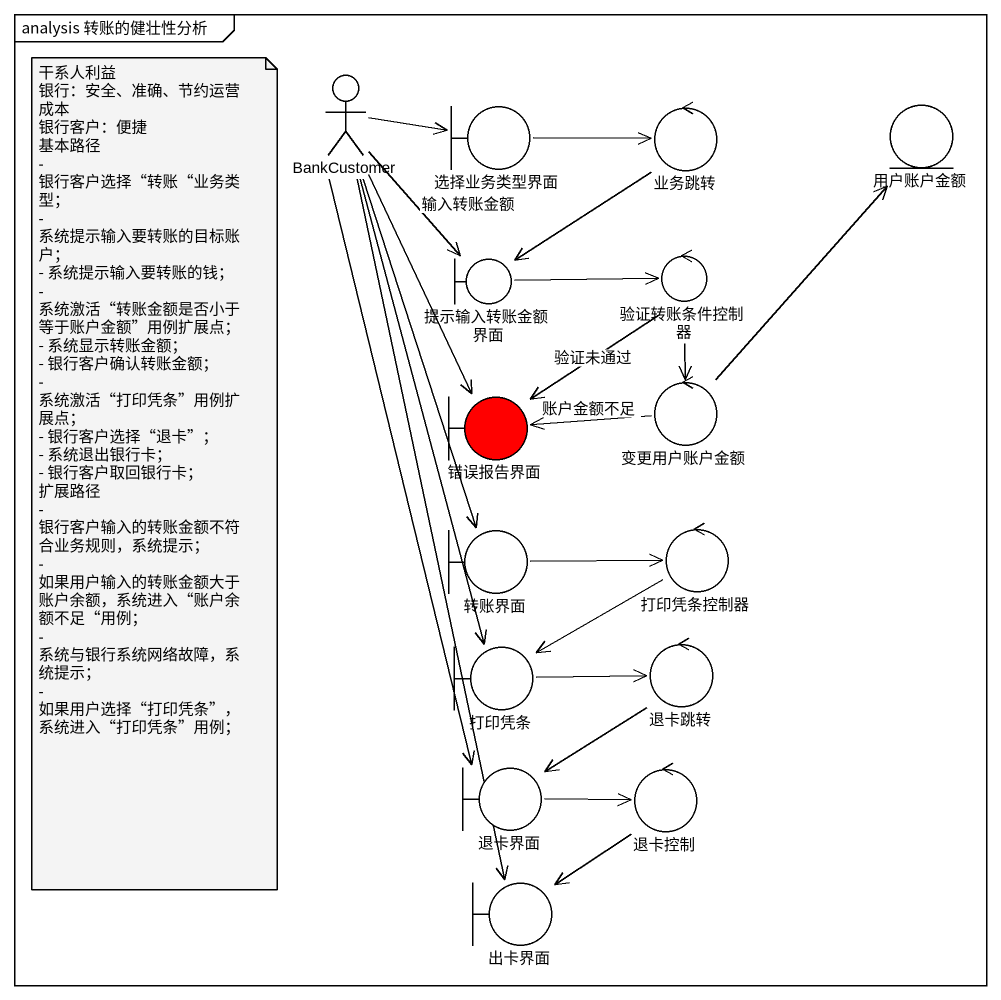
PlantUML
@startuml
mainframe analysis 转账的健壮性分析
actor BankCustomer
boundary 选择业务类型界面
control 业务跳转
entity 用户账户金额
boundary 提示输入转账金额界面
control 验证转账条件控制器
boundary 错误报告界面 #FF0000
control 变更用户账户金额
boundary 转账界面
control 打印凭条控制器
boundary 打印凭条
control 退卡跳转
boundary 退卡界面
control 退卡控制
boundary 出卡界面
BankCustomer -right-> 选择业务类型界面
BankCustomer --> 提示输入转账金额界面 : 输入转账金额
BankCustomer --> 错误报告界面
BankCustomer --> 转账界面
BankCustomer --> 打印凭条
BankCustomer --> 退卡界面
BankCustomer --> 出卡界面
选择业务类型界面 -right-> 业务跳转
业务跳转 --> 提示输入转账金额界面
提示输入转账金额界面 -right-> 验证转账条件控制器
验证转账条件控制器 --> 错误报告界面 : 验证未通过
验证转账条件控制器 --> 变更用户账户金额
变更用户账户金额 -up-> 用户账户金额
变更用户账户金额 -left-> 错误报告界面 : 账户金额不足
转账界面 -right-> 打印凭条控制器
打印凭条控制器 --> 打印凭条
打印凭条 -right-> 退卡跳转
退卡跳转 --> 退卡界面
退卡界面 -right-> 退卡控制
退卡控制 --> 出卡界面
note as N1
  干系人利益
  银行：安全、准确、节约运营成本
  银行客户：便捷
  基本路径
  - 银行客户选择“转账“业务类型；
  - 系统提示输入要转账的目标账户；
  - 系统提示输入要转账的钱；
  - 系统激活“转账金额是否小于等于账户金额”用例扩展点；
  - 系统显示转账金额；
  - 银行客户确认转账金额；
  - 系统激活“打印凭条”用例扩展点；
  - 银行客户选择“退卡”；
  - 系统退出银行卡；
  - 银行客户取回银行卡；
  扩展路径
  - 银行客户输入的转账金额不符合业务规则，系统提示；
  - 如果用户输入的转账金额大于账户余额，系统进入“账户余额不足“用例；
  - 系统与银行系统网络故障，系统提示；
  - 如果用户选择“打印凭条”，系统进入“打印凭条”用例；
end note
@enduml
